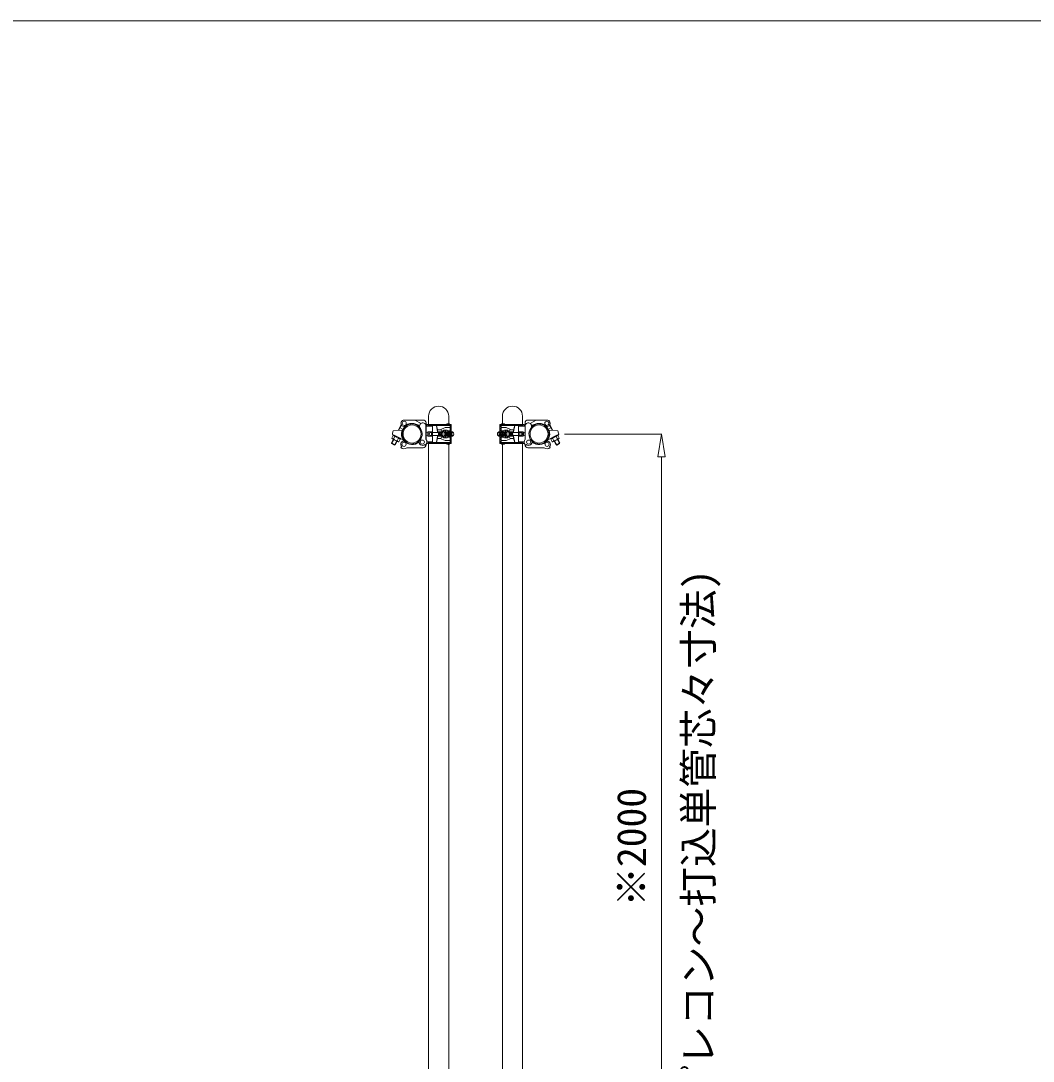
# Model space of a CAD drawing. Units: millimetres, scale not verified. Extents: x -10062 to 10062, y -16938 to 16938.
# Drawn here: x -813 to 1637, y -5580 to -3062 of the extents above; entities that cross this region are included whole.
import ezdxf
from ezdxf.enums import TextEntityAlignment as Align

# ---------------------------------------------------------------- set-up
doc = ezdxf.new("R2010")
doc.units = ezdxf.units.MM
doc.header["$LTSCALE"] = 90
for name, color, linetype, lineweight in [('0-B_図面枠', 134, 'Continuous', 18), ('0-C_寸法', 134, 'Continuous', 18), ('1-0_単管ｸﾗﾝﾌﾟ', 134, 'Continuous', 18)]:
    doc.layers.add(name, color=color, linetype=linetype, lineweight=lineweight)
doc.styles.add('ＭＳ ゴシック', font='')
doc.styles.get('ＭＳ ゴシック').set_extended_font_data('MS Gothic')

msp = doc.modelspace()

# ---------------------------------------------------------------- linework, layer by layer
at = {"layer": '0-B_図面枠'}
msp.add_lwpolyline([(-10062.5, -3062.5), (10062.5, -3062.5), (10062.5, -16937.5), (-10062.5, -16937.5)], close=True, dxfattribs=at)
at = {"layer": '0-C_寸法'}
for p, q in [((502.48, -4062.5), (738.5, -4062.5)), ((728.33, -4117.5), (737.5, -4062.5)), ((737.5, -4062.5), (746.67, -4117.5)), ((728.33, -4117.5), (746.67, -4117.5)), ((737.5, -4117.5), (737.5, -6007.5))]:
    msp.add_line(p, q, dxfattribs=at)
at = {"layer": '1-0_単管ｸﾗﾝﾌﾟ'}
for p, q in [((173.88, -4039.51), (173.88, -4019.5)), ((222.48, -4019.5), (222.48, -4037.67)), ((352.52, -4019.5), (352.52, -4037.67)), ((401.12, -4039.51), (401.12, -4019.5)), ((107.59, -4039.76), (100.07, -4053.82)), ((108.16, -4040.83), (101.27, -4053.72)), ((103.1, -4048.16), (104.63, -4047.21)), ((103.83, -4046.79), (112.65, -4051.5)), ((109.92, -4052.96), (111.32, -4053.49)), ((110.6, -4053.22), (115.21, -4044.6)), ((110.76, -4055.04), (116.42, -4044.47)), ((111.92, -4052.88), (111.86, -4051.08)), ((160.68, -4028.61), (114.93, -4028.61)), ((155.56, -4036.77), (140.41, -4028.67)), ((167.16, -4074.81), (167.16, -4040.46)), ((167.68, -4075.46), (167.68, -4035.61)), ((167.78, -4043.5), (183.68, -4043.5)), ((172.67, -4039.51), (228.68, -4039.51)), ((172.67, -4042), (228.68, -4042)), ((183.68, -4043.5), (183.68, -4081.5)), ((184.68, -4042), (184.68, -4039.51)), ((192.68, -4042), (192.68, -4039.51)), ((195.56, -4052), (192.68, -4042)), ((213.68, -4046.93), (201.56, -4052)), ((210.44, -4053.5), (217.7, -4053.5)), ((213.68, -4046.93), (224.68, -4046.93)), ((225.66, -4044.01), (228.68, -4044.01)), ((225.67, -4039.51), (225.67, -4057.51)), ((225.67, -4043), (228.68, -4043)), ((228.68, -4039.51), (228.68, -4057.51)), ((402.32, -4039.51), (346.32, -4039.51)), ((346.32, -4039.51), (346.32, -4057.51)), ((402.32, -4042), (346.32, -4042)), ((349.33, -4043), (346.32, -4043)), ((349.34, -4044.01), (346.32, -4044.01)), ((349.33, -4039.51), (349.33, -4057.51)), ((361.32, -4046.93), (350.32, -4046.93)), ((364.56, -4053.5), (357.3, -4053.5)), ((361.32, -4046.93), (373.44, -4052)), ((379.44, -4052), (382.32, -4042)), ((382.32, -4042), (382.32, -4039.51)), ((390.32, -4042), (390.32, -4039.51)), ((407.22, -4043.5), (391.32, -4043.5)), ((391.32, -4043.5), (391.32, -4081.5)), ((407.32, -4075.46), (407.32, -4035.61)), ((407.84, -4074.81), (407.84, -4040.46)), ((414.32, -4028.61), (460.06, -4028.61)), ((419.44, -4036.77), (434.58, -4028.67)), ((464.24, -4055.04), (458.59, -4044.47)), ((464.4, -4053.22), (459.78, -4044.6)), ((471.16, -4046.79), (462.35, -4051.5)), ((463.08, -4052.88), (463.14, -4051.08)), ((465.08, -4052.96), (463.68, -4053.49)), ((466.84, -4040.83), (473.73, -4053.72)), ((467.4, -4039.76), (474.93, -4053.82)), ((471.9, -4048.16), (470.37, -4047.21)), ((88.58, -4075.33), (83.9, -4084.07)), ((89.46, -4075.79), (84.07, -4085.87)), ((85.71, -4073.79), (100.26, -4081.57)), ((88.88, -4064.15), (87.58, -4065.45)), ((88.1, -4066), (89.05, -4064.24)), ((105.42, -4075.25), (88.1, -4066)), ((88.88, -4064.15), (112.35, -4076.69)), ((106.35, -4073.49), (89.05, -4064.24)), ((92.43, -4068.32), (89.08, -4074.57)), ((101.09, -4072.94), (97.74, -4079.2)), ((106.35, -4073.49), (105.42, -4075.25)), ((171.68, -4057.61), (171.68, -4067.4)), ((172.67, -4057.51), (183.68, -4057.51)), ((172.67, -4057.51), (172.67, -4067.5)), ((172.67, -4067.5), (183.68, -4067.5)), ((176.96, -4058.5), (206.23, -4058.5)), ((176.96, -4066.51), (206.23, -4066.51)), ((180.67, -4057.51), (180.67, -4067.5)), ((195.56, -4073), (192.68, -4083)), ((195.56, -4057), (206.97, -4057)), ((195.56, -4068), (206.97, -4068)), ((199.53, -4057.51), (206.69, -4057.51)), ((199.53, -4067.5), (206.69, -4067.5)), ((213.68, -4078.07), (201.56, -4073)), ((208.17, -4057), (213.17, -4057)), ((208.17, -4068), (213.17, -4068)), ((210.44, -4071.5), (217.7, -4071.5)), ((213.68, -4078.07), (224.68, -4078.07)), ((215.78, -4058.5), (230.69, -4058.5)), ((215.78, -4066.51), (230.69, -4066.51)), ((216.73, -4057.51), (231.53, -4057.51)), ((216.73, -4067.5), (231.53, -4067.5)), ((220.26, -4054.93), (224.68, -4054.93)), ((220.26, -4070.07), (224.68, -4070.07)), ((225.67, -4085.51), (225.67, -4067.5)), ((228.68, -4067.5), (228.68, -4085.51)), ((232.29, -4057.75), (231.53, -4057.51)), ((232.29, -4067.25), (231.53, -4067.5)), ((342.7, -4057.75), (343.47, -4057.51)), ((342.7, -4067.25), (343.47, -4067.5)), ((358.27, -4057.51), (343.47, -4057.51)), ((358.27, -4067.5), (343.47, -4067.5)), ((359.21, -4058.5), (344.31, -4058.5)), ((359.21, -4066.51), (344.31, -4066.51)), ((346.32, -4067.5), (346.32, -4085.51)), ((349.33, -4085.51), (349.33, -4067.5)), ((354.74, -4054.93), (350.32, -4054.93)), ((354.74, -4070.07), (350.32, -4070.07)), ((361.32, -4078.07), (350.32, -4078.07)), ((364.56, -4071.5), (357.3, -4071.5)), ((361.32, -4078.07), (373.44, -4073)), ((366.83, -4057), (361.83, -4057)), ((366.83, -4068), (361.83, -4068)), ((379.44, -4057), (368.02, -4057)), ((379.44, -4068), (368.02, -4068)), ((375.47, -4057.51), (368.31, -4057.51)), ((375.47, -4067.5), (368.31, -4067.5)), ((398.04, -4058.5), (368.78, -4058.5)), ((398.04, -4066.51), (368.78, -4066.51)), ((379.44, -4073), (382.32, -4083)), ((402.32, -4057.51), (391.32, -4057.51)), ((402.32, -4067.5), (391.32, -4067.5)), ((394.33, -4057.51), (394.33, -4067.5)), ((402.32, -4057.51), (402.32, -4067.5)), ((403.33, -4057.61), (403.33, -4067.4)), ((486.12, -4064.15), (462.65, -4076.69)), ((468.65, -4073.49), (485.95, -4064.24)), ((468.65, -4073.49), (469.58, -4075.25)), ((486.9, -4066), (469.58, -4075.25)), ((473.91, -4072.94), (477.26, -4079.2)), ((489.29, -4073.79), (474.74, -4081.57)), ((482.57, -4068.32), (485.92, -4074.57)), ((485.54, -4075.79), (490.93, -4085.87)), ((486.9, -4066), (485.95, -4064.24)), ((486.12, -4064.15), (487.42, -4065.45)), ((486.42, -4075.33), (491.1, -4084.07)), ((92.71, -4088.79), (83.9, -4084.07)), ((96.52, -4079.57), (91.12, -4089.64)), ((91.12, -4089.64), (92.71, -4088.79)), ((97.4, -4080.04), (92.71, -4088.79)), ((106.59, -4095.22), (108.71, -4093.1)), ((160.68, -4095.77), (121.58, -4095.77)), ((166.6, -4089.81), (164.48, -4087.68)), ((169.83, -4081.5), (183.68, -4081.5)), ((172.67, -4083), (228.68, -4083)), ((172.67, -4085.51), (228.68, -4085.51)), ((173.88, -6008), (173.88, -4085.51)), ((183.68, -4081.5), (182.1, -4083)), ((184.68, -4085.51), (184.68, -4083)), ((192.68, -4085.51), (192.68, -4083)), ((222.48, -4087.33), (222.48, -6008)), ((225.66, -4081), (228.68, -4081)), ((225.67, -4082), (228.68, -4082)), ((349.34, -4081), (346.32, -4081)), ((349.33, -4082), (346.32, -4082)), ((402.32, -4083), (346.32, -4083)), ((402.32, -4085.51), (346.32, -4085.51)), ((382.32, -4085.51), (382.32, -4083)), ((390.32, -4085.51), (390.32, -4083)), ((405.17, -4081.5), (391.32, -4081.5)), ((391.32, -4081.5), (392.9, -4083)), ((401.12, -6036.5), (401.12, -4085.51)), ((408.39, -4089.81), (410.52, -4087.68)), ((414.32, -4095.77), (453.42, -4095.77)), ((468.41, -4095.22), (466.29, -4093.1)), ((477.6, -4080.04), (482.28, -4088.79)), ((478.48, -4079.57), (483.88, -4089.64)), ((482.28, -4088.79), (491.1, -4084.07)), ((483.88, -4089.64), (482.28, -4088.79))]:
    msp.add_line(p, q, dxfattribs=at)
for points in [[(86.47, -4060.25), (88.46, -4054.84), (109.92, -4052.96)], [(192.68, -4042), (195.56, -4057), (195.56, -4052), (201.56, -4052)], [(382.32, -4042), (379.44, -4057), (379.44, -4052), (373.44, -4052)], [(488.53, -4060.25), (486.54, -4054.84), (465.08, -4052.96)], [(88.1, -4066), (84.75, -4072.26), (85.71, -4073.79)], [(105.42, -4075.25), (102.07, -4081.52), (100.26, -4081.57)], [(192.68, -4083), (195.56, -4068), (195.56, -4073), (201.56, -4073)], [(382.32, -4083), (379.44, -4068), (379.44, -4073), (373.44, -4073)], [(469.58, -4075.25), (472.93, -4081.52), (474.74, -4081.57)], [(486.9, -4066), (490.24, -4072.26), (489.29, -4073.79)], [(91.12, -4089.64), (84.07, -4085.87), (83.9, -4084.07)], [(352.52, -4087.33), (352.52, -6038.49), (388.31, -6038.49)], [(483.88, -4089.64), (490.93, -4085.87), (491.1, -4084.07)]]:
    msp.add_lwpolyline(points, dxfattribs=at)
for centre, radius in [((114.96, -4036.61), 5), ((133.89, -4062.5), 21.8), ((441.11, -4062.5), 21.8), ((460.04, -4036.61), 5), ((158.84, -4082.01), 5), ((416.16, -4082.01), 5), ((114.38, -4087.46), 5), ((460.62, -4087.46), 5)]:
    msp.add_circle(centre, radius, dxfattribs=at)
for centre, radius, start, end in [((198.18, -4019.5), 24.3, 0, 180), ((376.82, -4019.5), 24.3, 0, 180), ((114.96, -4036.61), 8, 89.555, 294.53), ((133.89, -4062.5), 25.8, 158.301, 221.08), ((133.89, -4062.5), 24.3, 158.23, 141.61), ((133.89, -4062.5), 25.8, 46.062, 136.061), ((159.79, -4043.57), 8, 22.798, 204.53), ((160.68, -4035.61), 7, 0, 90), ((172.67, -4044.5), 5, 90, 180), ((172.67, -4044.5), 2.5, 90, 156.42182), ((201.56, -4057), 5, 0, 90), ((216.04, -4062.5), 10.6, 121.891, 238.109), ((216.04, -4062.5), 9.6, 110.364, 249.636), ((221.04, -4062.5), 9.6, 110.364, 249.636), ((221.11, -4043.76), 6.25, 43.038, 136.962), ((214.35, -4062.5), 9.6, 31.388, 69.636), ((224.68, -4050.94), 4, 270, 90), ((350.32, -4050.94), 4, 90, 270), ((353.89, -4043.76), 6.25, 43.038, 136.962), ((360.64, -4062.5), 9.6, 110.364, 148.612), ((353.96, -4062.5), 9.6, 290.364, 69.636), ((358.97, -4062.5), 9.6, 290.364, 69.636), ((358.97, -4062.5), 10.6, 301.891, 58.109), ((373.44, -4057), 5, 90, 180), ((402.32, -4044.5), 5, 0, 90), ((402.32, -4044.5), 2.5, 23.57818, 90), ((414.32, -4035.61), 7, 90, 180), ((415.22, -4043.57), 8, 335.47, 157.202), ((441.11, -4062.5), 24.3, 38.39, 21.77), ((441.11, -4062.5), 25.8, 43.939, 133.938), ((460.04, -4036.61), 8, 245.47, 90.445), ((441.11, -4062.5), 25.8, 318.92, 21.699), ((88.61, -4070.25), 4.35, 207.478, 276.246), ((91.17, -4061.97), 5, 159.862, 224.13), ((100.71, -4063.23), 16.25, 224.274, 259.45), ((158.84, -4082.01), 11, 314.862, 40.876), ((172.67, -4062.5), 5, 90, 270), ((181.43, -4062.5), 6, 138.19, 221.81), ((181.43, -4062.5), 6, 123.557, 123.564), ((181.43, -4062.5), 6, 236.443, 236.462), ((204.44, -4062.5), 7, 134.415, 225.585), ((206.43, -4062.5), 7, 134.415, 225.585), ((208.43, -4062.5), 7, 134.415, 225.585), ((201.56, -4068), 5, 270, 0), ((210.43, -4062.5), 7, 134.415, 225.585), ((221.04, -4062.5), 6.6, 130.749, 229.251), ((222.43, -4062.5), 7, 134.415, 225.585), ((224.43, -4062.5), 7, 134.415, 225.585), ((214.35, -4062.5), 9.6, 290.364, 328.612), ((226.43, -4062.5), 7, 134.415, 225.585), ((228.43, -4062.5), 7, 134.415, 225.585), ((230.44, -4062.5), 7, 134.415, 225.585), ((224.68, -4074.07), 4, 270, 90), ((232.43, -4062.5), 7, 134.415, 225.585), ((234.43, -4062.5), 7, 134.415, 225.585), ((236.43, -4062.5), 7, 134.415, 225.585), ((237.43, -4062.5), 7, 137.22, 222.78), ((228.64, -4062.5), 6, 307.592, 52.408), ((346.37, -4062.5), 6, 127.592, 232.408), ((337.57, -4062.5), 7, 317.22, 42.78), ((338.57, -4062.5), 7, 314.415, 45.585), ((340.57, -4062.5), 7, 314.415, 45.585), ((350.32, -4074.07), 4, 90, 270), ((342.57, -4062.5), 7, 314.415, 45.585), ((344.56, -4062.5), 7, 314.415, 45.585), ((346.57, -4062.5), 7, 314.415, 45.585), ((360.64, -4062.5), 9.6, 211.388, 249.636), ((348.57, -4062.5), 7, 314.415, 45.585), ((350.57, -4062.5), 7, 314.415, 45.585), ((352.57, -4062.5), 7, 314.415, 45.585), ((353.96, -4062.5), 6.6, 310.749, 49.251), ((373.44, -4068), 5, 180, 270), ((364.57, -4062.5), 7, 314.415, 45.585), ((366.57, -4062.5), 7, 314.415, 45.585), ((368.57, -4062.5), 7, 314.415, 45.585), ((370.57, -4062.5), 7, 314.415, 45.585), ((393.57, -4062.5), 6, 56.436, 56.443), ((393.57, -4062.5), 6, 303.538, 303.557), ((393.57, -4062.5), 6, 318.19, 41.81), ((402.32, -4062.5), 5, 270, 90), ((416.16, -4082.01), 11, 139.124, 225.138), ((474.29, -4063.23), 16.25, 280.55, 315.726), ((486.39, -4070.25), 4.35, 263.754, 332.522), ((483.83, -4061.97), 5, 315.87, 20.138), ((101.59, -4077.2), 4.35, 207.478, 276.246), ((114.38, -4087.46), 8, 71.788, 224.862), ((114.38, -4087.46), 11, 224.862, 310.876), ((133.89, -4062.5), 25.8, 221.076, 311.075), ((158.84, -4082.01), 8, 161.788, 314.862), ((160.68, -4088.77), 7, 270, 0), ((172.67, -4080.5), 5, 231.65819, 270), ((172.67, -4080.5), 2.5, 203.57818, 270), ((221.11, -4081.24), 6.25, 223.038, 316.962), ((353.89, -4081.24), 6.25, 223.038, 316.962), ((402.32, -4080.5), 2.5, 270, 336.42182), ((402.32, -4080.5), 5, 270, 308.34181), ((414.32, -4088.77), 7, 180, 270), ((416.16, -4082.01), 8, 225.138, 18.212), ((441.11, -4062.5), 25.8, 228.925, 318.924), ((460.62, -4087.46), 11, 229.124, 315.138), ((460.62, -4087.46), 8, 315.138, 108.212), ((473.41, -4077.2), 4.35, 263.754, 332.522)]:
    msp.add_arc(centre, radius, start, end, dxfattribs=at)

# ---------------------------------------------------------------- texts
at = {"layer": '0-C_寸法', "style": 'ＭＳ ゴシック'}
for s, p in [('(プレコン～打込単管芯々寸法)', (883.1, -5734.5)), ('※2000', (721.21, -5206.5))]:
    msp.add_text(s, height=70.38, rotation=90, dxfattribs=at).set_placement(p, align=Align.BOTTOM_LEFT)

doc.saveas('drawing.dxf')
